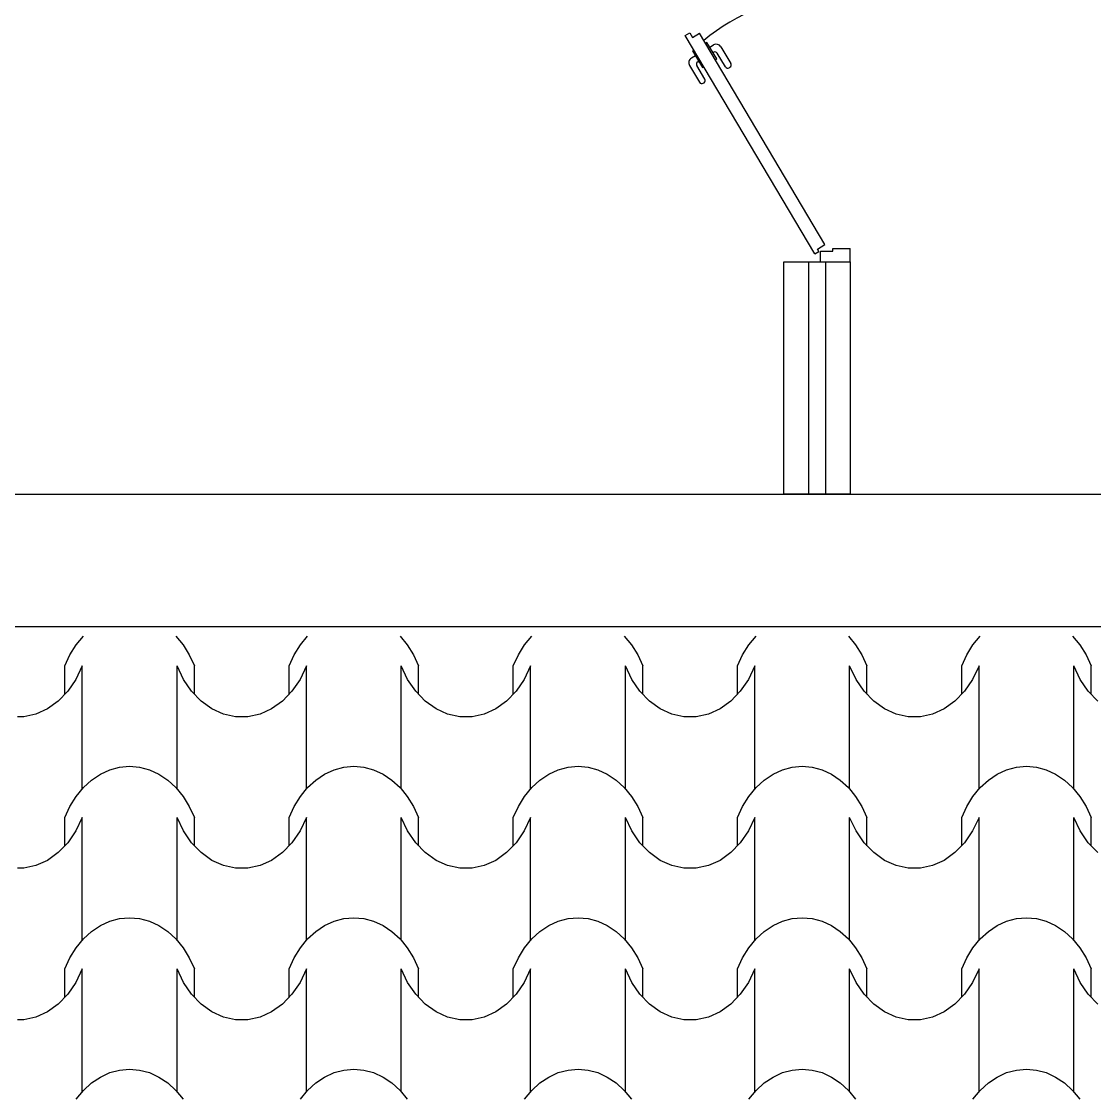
# Model space of a CAD drawing. Header units: millimetres. Extents: x 42452 to 2852333, y -419346 to 834876.
# Drawn here: x 2626331 to 2629564, y 672250 to 675486 of the extents above; entities that cross this region are included whole.
import ezdxf

# ---------------------------------------------------------------- set-up
doc = ezdxf.new("R2010")
doc.units = ezdxf.units.MM
doc.layers.add('memar', color=7, linetype='Continuous', lineweight=25)

msp = doc.modelspace()

# ---------------------------------------------------------------- linework, layer by layer
at = {"layer": 'memar', "color": 251, "lineweight": 25, "true_color": 0x636466}
for p, q in [((2628331.36159, 675443.16784), (2628345.08384, 675451.31974)), ((2628345.08384, 675451.31974), (2628353.23451, 675437.59955)), ((2628353.23451, 675437.59955), (2628373.81278, 675449.82437)), ((2628752.07912, 674813.08779), (2628373.81568, 675449.82609)), ((2628721.85412, 674785.85088), (2628331.3612, 675443.16761)), ((2628396.4256, 675422.50592), (2628391.70711, 675419.7028)), ((2628426.1212, 675372.51924), (2628396.4256, 675422.50592)), ((2628357.26061, 675399.23916), (2628353.2164, 675396.83661)), ((2628353.2164, 675396.83661), (2628382.912, 675346.84994)), ((2628405.11302, 675407.88236), (2628416.77117, 675414.80812)), ((2628416.95454, 675392.68589), (2628414.87478, 675391.45037)), ((2628452.34123, 675348.74234), (2628427.88998, 675389.90118)), ((2628438.64205, 675409.23871), (2628468.77969, 675358.50795)), ((2628344.0377, 675353.03706), (2628374.17534, 675302.3063)), ((2628361.90382, 675382.21305), (2628349.60711, 675374.90794)), ((2628390.6138, 675312.07191), (2628366.16255, 675353.23075)), ((2628368.94726, 675364.16619), (2628371.66558, 675365.78106)), ((2628421.43843, 675369.73735), (2628426.1212, 675372.51924)), ((2628382.912, 675346.84994), (2628386.95621, 675349.25248)), ((2628465.99499, 675347.57251), (2628463.27667, 675345.95764)), ((2628385.11078, 675299.5216), (2628387.8291, 675301.13647)), ((2628729.57634, 674799.71955), (2628752.07912, 674813.08779)), ((2628776.26858, 674793.46422), (2628776.26858, 674801.44352)), ((2628776.26858, 674801.44352), (2628827.81265, 674801.44352)), ((2628828.37878, 674761.54702), (2628828.37878, 674801.44352)), ((2628721.85412, 674785.85088), (2628733.65171, 674792.85948)), ((2628733.65171, 674792.85948), (2628729.57634, 674799.71955)), ((2628739.26844, 674761.54702), (2628739.26844, 674793.46422)), ((2628739.26844, 674761.54702), (2628739.26844, 674793.46422)), ((2628739.26844, 674793.46422), (2628776.26858, 674793.46422))]:
    msp.add_line(p, q, dxfattribs=at)
at = {"layer": 'memar', "color": 0, "lineweight": 25}
msp.add_line((2628628.184, 674761.54702), (2628828.37878, 674761.54702), dxfattribs=at)
at = {"layer": 'memar', "color": 7, "linetype": 'Continuous', "lineweight": 25}
for p, q in [((2626477.29969, 673576.98216), (2626496.035, 673607.20782)), ((2626496.035, 673607.20782), (2626517.85699, 673633.83559)), ((2626796.19801, 673633.83559), (2626818.02, 673607.20782)), ((2626818.02, 673607.20782), (2626836.75531, 673576.98216)), ((2627152.85919, 673576.98216), (2627171.59449, 673607.20782)), ((2627171.59449, 673607.20782), (2627193.41648, 673633.83559)), ((2627471.75751, 673633.83559), (2627493.5795, 673607.20782)), ((2627493.5795, 673607.20782), (2627512.31481, 673576.98216)), ((2627828.41868, 673576.98216), (2627847.15399, 673607.20782)), ((2627847.15399, 673607.20782), (2627868.97598, 673633.83559)), ((2628147.317, 673633.83559), (2628169.13899, 673607.20782)), ((2628169.13899, 673607.20782), (2628187.8743, 673576.98216)), ((2628503.97817, 673576.98216), (2628522.71348, 673607.20782)), ((2628522.71348, 673607.20782), (2628544.53547, 673633.83559)), ((2628822.8765, 673633.83559), (2628844.69848, 673607.20782)), ((2628844.69848, 673607.20782), (2628863.43379, 673576.98216)), ((2629179.53767, 673576.98216), (2629198.27298, 673607.20782)), ((2629198.27298, 673607.20782), (2629220.09497, 673633.83559)), ((2629498.43599, 673633.83559), (2629520.25798, 673607.20782)), ((2629520.25798, 673607.20782), (2629538.99329, 673576.98216)), ((2626462.01027, 673543.73813), (2626477.29969, 673576.98216)), ((2626836.75531, 673576.98216), (2626852.04473, 673543.73813)), ((2627137.56977, 673543.73813), (2627152.85919, 673576.98216)), ((2627512.31481, 673576.98216), (2627527.60422, 673543.73813)), ((2627813.12926, 673543.73813), (2627828.41868, 673576.98216)), ((2628187.8743, 673576.98216), (2628203.16372, 673543.73813)), ((2628488.68876, 673543.73813), (2628503.97817, 673576.98216)), ((2628863.43379, 673576.98216), (2628878.72321, 673543.73813)), ((2629164.24825, 673543.73813), (2629179.53767, 673576.98216)), ((2629538.99329, 673576.98216), (2629554.28271, 673543.73813)), ((2626462.01027, 673458.65413), (2626462.01027, 673543.73813)), ((2626514.26498, 673543.73813), (2626494.94582, 673503.22893)), ((2626514.26498, 673358.66444), (2626514.26498, 673543.73813)), ((2626799.79002, 673358.66444), (2626799.79002, 673543.73813)), ((2626819.10919, 673503.22893), (2626799.79002, 673543.73813)), ((2626852.04473, 673458.65413), (2626852.04473, 673543.73813)), ((2627137.56977, 673458.65413), (2627137.56977, 673543.73813)), ((2627189.82448, 673543.73813), (2627170.50531, 673503.22893)), ((2627189.82448, 673358.66444), (2627189.82448, 673543.73813)), ((2627475.34952, 673358.66444), (2627475.34952, 673543.73813)), ((2627494.66868, 673503.22893), (2627475.34952, 673543.73813)), ((2627527.60422, 673458.65413), (2627527.60422, 673543.73813)), ((2627813.12926, 673458.65413), (2627813.12926, 673543.73813)), ((2627865.38397, 673543.73813), (2627846.06481, 673503.22893)), ((2627865.38397, 673358.66444), (2627865.38397, 673543.73813)), ((2628150.90901, 673358.66444), (2628150.90901, 673543.73813)), ((2628170.22817, 673503.22893), (2628150.90901, 673543.73813)), ((2628203.16372, 673458.65413), (2628203.16372, 673543.73813)), ((2628488.68876, 673458.65413), (2628488.68876, 673543.73813)), ((2628540.94346, 673543.73813), (2628521.6243, 673503.22893)), ((2628540.94346, 673358.66444), (2628540.94346, 673543.73813)), ((2628826.4685, 673358.66444), (2628826.4685, 673543.73813)), ((2628845.78767, 673503.22893), (2628826.4685, 673543.73813)), ((2628878.72321, 673458.65413), (2628878.72321, 673543.73813)), ((2629164.24825, 673458.65413), (2629164.24825, 673543.73813)), ((2629216.50296, 673543.73813), (2629197.18379, 673503.22893)), ((2629216.50296, 673358.66444), (2629216.50296, 673543.73813)), ((2629502.028, 673358.66444), (2629502.028, 673543.73813)), ((2629521.34716, 673503.22893), (2629502.028, 673543.73813)), ((2629554.28271, 673458.65413), (2629554.28271, 673543.73813)), ((2626494.94582, 673503.22893), (2626470.52808, 673467.49899)), ((2626843.52692, 673467.49899), (2626819.10919, 673503.22893)), ((2627170.50531, 673503.22893), (2627146.08758, 673467.49899)), ((2627519.08641, 673467.49899), (2627494.66868, 673503.22893)), ((2627846.06481, 673503.22893), (2627821.64707, 673467.49899)), ((2628194.64591, 673467.49899), (2628170.22817, 673503.22893)), ((2628521.6243, 673503.22893), (2628497.20657, 673467.49899)), ((2628870.2054, 673467.49899), (2628845.78767, 673503.22893)), ((2629197.18379, 673503.22893), (2629172.76606, 673467.49899)), ((2629545.7649, 673467.49899), (2629521.34716, 673503.22893)), ((2626470.52808, 673467.49899), (2626441.72036, 673437.58517)), ((2626872.33465, 673437.58517), (2626843.52692, 673467.49899)), ((2627146.08758, 673467.49899), (2627117.27985, 673437.58517)), ((2627547.89414, 673437.58517), (2627519.08641, 673467.49899)), ((2627821.64707, 673467.49899), (2627792.83934, 673437.58517)), ((2628223.45364, 673437.58517), (2628194.64591, 673467.49899)), ((2628497.20657, 673467.49899), (2628468.39884, 673437.58517)), ((2628899.01313, 673437.58517), (2628870.2054, 673467.49899)), ((2629172.76606, 673467.49899), (2629143.95833, 673437.58517)), ((2629574.57262, 673437.58517), (2629545.7649, 673467.49899)), ((2626409.3586, 673414.35552), (2626374.38193, 673398.48415)), ((2626441.72036, 673437.58517), (2626409.3586, 673414.35552)), ((2626904.6964, 673414.35552), (2626872.33465, 673437.58517)), ((2626939.67308, 673398.48415), (2626904.6964, 673414.35552)), ((2627084.9181, 673414.35552), (2627049.94142, 673398.48415)), ((2627117.27985, 673437.58517), (2627084.9181, 673414.35552)), ((2627580.2559, 673414.35552), (2627547.89414, 673437.58517)), ((2627615.23257, 673398.48415), (2627580.2559, 673414.35552)), ((2627760.47759, 673414.35552), (2627725.50092, 673398.48415)), ((2627792.83934, 673437.58517), (2627760.47759, 673414.35552)), ((2628255.81539, 673414.35552), (2628223.45364, 673437.58517)), ((2628290.79206, 673398.48415), (2628255.81539, 673414.35552)), ((2628436.03708, 673414.35552), (2628401.06041, 673398.48415)), ((2628468.39884, 673437.58517), (2628436.03708, 673414.35552)), ((2628931.37488, 673414.35552), (2628899.01313, 673437.58517)), ((2628966.35156, 673398.48415), (2628931.37488, 673414.35552)), ((2629111.59658, 673414.35552), (2629076.6199, 673398.48415)), ((2629143.95833, 673437.58517), (2629111.59658, 673414.35552)), ((2626337.80532, 673390.43163), (2626319.24776, 673390.43163)), ((2626374.38193, 673398.48415), (2626337.80532, 673390.43163)), ((2626976.24968, 673390.43163), (2626939.67308, 673398.48415)), ((2626994.80725, 673390.43163), (2626976.24968, 673390.43163)), ((2627013.36481, 673390.43163), (2626994.80725, 673390.43163)), ((2627049.94142, 673398.48415), (2627013.36481, 673390.43163)), ((2627651.80918, 673390.43163), (2627615.23257, 673398.48415)), ((2627670.36674, 673390.43163), (2627651.80918, 673390.43163)), ((2627688.92431, 673390.43163), (2627670.36674, 673390.43163)), ((2627725.50092, 673398.48415), (2627688.92431, 673390.43163)), ((2628327.36867, 673390.43163), (2628290.79206, 673398.48415)), ((2628345.92624, 673390.43163), (2628327.36867, 673390.43163)), ((2628364.4838, 673390.43163), (2628345.92624, 673390.43163)), ((2628401.06041, 673398.48415), (2628364.4838, 673390.43163)), ((2629002.92817, 673390.43163), (2628966.35156, 673398.48415)), ((2629021.48573, 673390.43163), (2629002.92817, 673390.43163)), ((2629040.0433, 673390.43163), (2629021.48573, 673390.43163)), ((2629076.6199, 673398.48415), (2629040.0433, 673390.43163)), ((2626514.26498, 673173.59076), (2626514.26498, 673358.66444)), ((2626799.79002, 673173.59076), (2626799.79002, 673358.66444)), ((2627189.82448, 673173.59076), (2627189.82448, 673358.66444)), ((2627475.34952, 673173.59076), (2627475.34952, 673358.66444)), ((2627865.38397, 673173.59076), (2627865.38397, 673358.66444)), ((2628150.90901, 673173.59076), (2628150.90901, 673358.66444)), ((2628540.94346, 673173.59076), (2628540.94346, 673358.66444)), ((2628826.4685, 673173.59076), (2628826.4685, 673358.66444)), ((2629216.50296, 673173.59076), (2629216.50296, 673358.66444)), ((2629502.028, 673173.59076), (2629502.028, 673358.66444)), ((2626542.34727, 673200.00663), (2626569.0363, 673217.98582)), ((2626569.0363, 673217.98582), (2626597.41236, 673231.08014)), ((2626597.41236, 673231.08014), (2626626.93142, 673239.03852)), ((2626626.93142, 673239.03852), (2626657.0275, 673241.70837)), ((2626657.0275, 673241.70837), (2626687.12359, 673239.03852)), ((2626687.12359, 673239.03852), (2626716.64264, 673231.08014)), ((2626716.64264, 673231.08014), (2626745.01871, 673217.98582)), ((2626745.01871, 673217.98582), (2626771.70773, 673200.00663)), ((2627217.90677, 673200.00663), (2627244.59579, 673217.98582)), ((2627244.59579, 673217.98582), (2627272.97186, 673231.08014)), ((2627272.97186, 673231.08014), (2627302.49091, 673239.03852)), ((2627302.49091, 673239.03852), (2627332.587, 673241.70837)), ((2627332.587, 673241.70837), (2627362.68308, 673239.03852)), ((2627362.68308, 673239.03852), (2627392.20214, 673231.08014)), ((2627392.20214, 673231.08014), (2627420.5782, 673217.98582)), ((2627420.5782, 673217.98582), (2627447.26723, 673200.00663)), ((2627893.46626, 673200.00663), (2627920.15528, 673217.98582)), ((2627920.15528, 673217.98582), (2627948.53135, 673231.08014)), ((2627948.53135, 673231.08014), (2627978.05041, 673239.03852)), ((2627978.05041, 673239.03852), (2628008.14649, 673241.70837)), ((2628008.14649, 673241.70837), (2628038.24257, 673239.03852)), ((2628038.24257, 673239.03852), (2628067.76163, 673231.08014)), ((2628067.76163, 673231.08014), (2628096.13769, 673217.98582)), ((2628096.13769, 673217.98582), (2628122.82672, 673200.00663)), ((2628569.02575, 673200.00663), (2628595.71478, 673217.98582)), ((2628595.71478, 673217.98582), (2628624.09084, 673231.08014)), ((2628624.09084, 673231.08014), (2628653.6099, 673239.03852)), ((2628653.6099, 673239.03852), (2628683.70598, 673241.70837)), ((2628683.70598, 673241.70837), (2628713.80207, 673239.03852)), ((2628713.80207, 673239.03852), (2628743.32112, 673231.08014)), ((2628743.32112, 673231.08014), (2628771.69719, 673217.98582)), ((2628771.69719, 673217.98582), (2628798.38621, 673200.00663)), ((2629244.58525, 673200.00663), (2629271.27427, 673217.98582)), ((2629271.27427, 673217.98582), (2629299.65034, 673231.08014)), ((2629299.65034, 673231.08014), (2629329.16939, 673239.03852)), ((2629329.16939, 673239.03852), (2629359.26548, 673241.70837)), ((2629359.26548, 673241.70837), (2629389.36156, 673239.03852)), ((2629389.36156, 673239.03852), (2629418.88062, 673231.08014)), ((2629418.88062, 673231.08014), (2629447.25668, 673217.98582)), ((2629447.25668, 673217.98582), (2629473.94571, 673200.00663)), ((2626517.85699, 673177.48726), (2626542.34727, 673200.00663)), ((2626771.70773, 673200.00663), (2626796.19801, 673177.48726)), ((2627193.41648, 673177.48726), (2627217.90677, 673200.00663)), ((2627447.26723, 673200.00663), (2627471.75751, 673177.48726)), ((2627868.97598, 673177.48726), (2627893.46626, 673200.00663)), ((2628122.82672, 673200.00663), (2628147.317, 673177.48726)), ((2628544.53547, 673177.48726), (2628569.02575, 673200.00663)), ((2628798.38621, 673200.00663), (2628822.8765, 673177.48726)), ((2629220.09497, 673177.48726), (2629244.58525, 673200.00663)), ((2629473.94571, 673200.00663), (2629498.43599, 673177.48726)), ((2626477.29969, 673120.63382), (2626496.035, 673150.85948)), ((2626496.035, 673150.85948), (2626517.85699, 673177.48726)), ((2626796.19801, 673177.48726), (2626818.02, 673150.85948)), ((2626818.02, 673150.85948), (2626836.75531, 673120.63382)), ((2627152.85919, 673120.63382), (2627171.59449, 673150.85948)), ((2627171.59449, 673150.85948), (2627193.41648, 673177.48726)), ((2627471.75751, 673177.48726), (2627493.5795, 673150.85948)), ((2627493.5795, 673150.85948), (2627512.31481, 673120.63382)), ((2627828.41868, 673120.63382), (2627847.15399, 673150.85948)), ((2627847.15399, 673150.85948), (2627868.97598, 673177.48726)), ((2628147.317, 673177.48726), (2628169.13899, 673150.85948)), ((2628169.13899, 673150.85948), (2628187.8743, 673120.63382)), ((2628503.97817, 673120.63382), (2628522.71348, 673150.85948)), ((2628522.71348, 673150.85948), (2628544.53547, 673177.48726)), ((2628822.8765, 673177.48726), (2628844.69848, 673150.85948)), ((2628844.69848, 673150.85948), (2628863.43379, 673120.63382)), ((2629179.53767, 673120.63382), (2629198.27298, 673150.85948)), ((2629198.27298, 673150.85948), (2629220.09497, 673177.48726)), ((2629498.43599, 673177.48726), (2629520.25798, 673150.85948)), ((2629520.25798, 673150.85948), (2629538.99329, 673120.63382)), ((2626462.01027, 673087.38979), (2626477.29969, 673120.63382)), ((2626836.75531, 673120.63382), (2626852.04473, 673087.38979)), ((2627137.56977, 673087.38979), (2627152.85919, 673120.63382)), ((2627512.31481, 673120.63382), (2627527.60422, 673087.38979)), ((2627813.12926, 673087.38979), (2627828.41868, 673120.63382)), ((2628187.8743, 673120.63382), (2628203.16372, 673087.38979)), ((2628488.68876, 673087.38979), (2628503.97817, 673120.63382)), ((2628863.43379, 673120.63382), (2628878.72321, 673087.38979)), ((2629164.24825, 673087.38979), (2629179.53767, 673120.63382)), ((2629538.99329, 673120.63382), (2629554.28271, 673087.38979)), ((2626462.01027, 673002.3058), (2626462.01027, 673087.38979)), ((2626514.26498, 673087.38979), (2626494.94582, 673046.88059)), ((2626514.26498, 672902.31611), (2626514.26498, 673087.38979)), ((2626799.79002, 672902.31611), (2626799.79002, 673087.38979)), ((2626819.10919, 673046.88059), (2626799.79002, 673087.38979)), ((2626852.04473, 673002.3058), (2626852.04473, 673087.38979)), ((2627137.56977, 673002.3058), (2627137.56977, 673087.38979)), ((2627189.82448, 673087.38979), (2627170.50531, 673046.88059)), ((2627189.82448, 672902.31611), (2627189.82448, 673087.38979)), ((2627475.34952, 672902.31611), (2627475.34952, 673087.38979)), ((2627494.66868, 673046.88059), (2627475.34952, 673087.38979)), ((2627527.60422, 673002.3058), (2627527.60422, 673087.38979)), ((2627813.12926, 673002.3058), (2627813.12926, 673087.38979)), ((2627865.38397, 673087.38979), (2627846.06481, 673046.88059)), ((2627865.38397, 672902.31611), (2627865.38397, 673087.38979)), ((2628150.90901, 672902.31611), (2628150.90901, 673087.38979)), ((2628170.22817, 673046.88059), (2628150.90901, 673087.38979)), ((2628203.16372, 673002.3058), (2628203.16372, 673087.38979)), ((2628488.68876, 673002.3058), (2628488.68876, 673087.38979)), ((2628540.94346, 673087.38979), (2628521.6243, 673046.88059)), ((2628540.94346, 672902.31611), (2628540.94346, 673087.38979)), ((2628826.4685, 672902.31611), (2628826.4685, 673087.38979)), ((2628845.78767, 673046.88059), (2628826.4685, 673087.38979)), ((2628878.72321, 673002.3058), (2628878.72321, 673087.38979)), ((2629164.24825, 673002.3058), (2629164.24825, 673087.38979)), ((2629216.50296, 673087.38979), (2629197.18379, 673046.88059)), ((2629216.50296, 672902.31611), (2629216.50296, 673087.38979)), ((2629502.028, 672902.31611), (2629502.028, 673087.38979)), ((2629521.34716, 673046.88059), (2629502.028, 673087.38979)), ((2629554.28271, 673002.3058), (2629554.28271, 673087.38979)), ((2626494.94582, 673046.88059), (2626470.52808, 673011.15066)), ((2626843.52692, 673011.15066), (2626819.10919, 673046.88059)), ((2627170.50531, 673046.88059), (2627146.08758, 673011.15066)), ((2627519.08641, 673011.15066), (2627494.66868, 673046.88059)), ((2627846.06481, 673046.88059), (2627821.64707, 673011.15066)), ((2628194.64591, 673011.15066), (2628170.22817, 673046.88059)), ((2628521.6243, 673046.88059), (2628497.20657, 673011.15066)), ((2628870.2054, 673011.15066), (2628845.78767, 673046.88059)), ((2629197.18379, 673046.88059), (2629172.76606, 673011.15066)), ((2629545.7649, 673011.15066), (2629521.34716, 673046.88059)), ((2626470.52808, 673011.15066), (2626441.72036, 672981.23683)), ((2626872.33465, 672981.23683), (2626843.52692, 673011.15066)), ((2627146.08758, 673011.15066), (2627117.27985, 672981.23683)), ((2627547.89414, 672981.23683), (2627519.08641, 673011.15066)), ((2627821.64707, 673011.15066), (2627792.83934, 672981.23683)), ((2628223.45364, 672981.23683), (2628194.64591, 673011.15066)), ((2628497.20657, 673011.15066), (2628468.39884, 672981.23683)), ((2628899.01313, 672981.23683), (2628870.2054, 673011.15066)), ((2629172.76606, 673011.15066), (2629143.95833, 672981.23683)), ((2629574.57262, 672981.23683), (2629545.7649, 673011.15066)), ((2626409.3586, 672958.00718), (2626374.38193, 672942.13581)), ((2626441.72036, 672981.23683), (2626409.3586, 672958.00718)), ((2626904.6964, 672958.00718), (2626872.33465, 672981.23683)), ((2626939.67308, 672942.13581), (2626904.6964, 672958.00718)), ((2627084.9181, 672958.00718), (2627049.94142, 672942.13581)), ((2627117.27985, 672981.23683), (2627084.9181, 672958.00718)), ((2627580.2559, 672958.00718), (2627547.89414, 672981.23683)), ((2627615.23257, 672942.13581), (2627580.2559, 672958.00718)), ((2627760.47759, 672958.00718), (2627725.50092, 672942.13581)), ((2627792.83934, 672981.23683), (2627760.47759, 672958.00718)), ((2628255.81539, 672958.00718), (2628223.45364, 672981.23683)), ((2628290.79206, 672942.13581), (2628255.81539, 672958.00718)), ((2628436.03708, 672958.00718), (2628401.06041, 672942.13581)), ((2628468.39884, 672981.23683), (2628436.03708, 672958.00718)), ((2628931.37488, 672958.00718), (2628899.01313, 672981.23683)), ((2628966.35156, 672942.13581), (2628931.37488, 672958.00718)), ((2629111.59658, 672958.00718), (2629076.6199, 672942.13581)), ((2629143.95833, 672981.23683), (2629111.59658, 672958.00718)), ((2626337.80532, 672934.08329), (2626319.24776, 672934.08329)), ((2626374.38193, 672942.13581), (2626337.80532, 672934.08329)), ((2626976.24968, 672934.08329), (2626939.67308, 672942.13581)), ((2626994.80725, 672934.08329), (2626976.24968, 672934.08329)), ((2627013.36481, 672934.08329), (2626994.80725, 672934.08329)), ((2627049.94142, 672942.13581), (2627013.36481, 672934.08329)), ((2627651.80918, 672934.08329), (2627615.23257, 672942.13581)), ((2627670.36674, 672934.08329), (2627651.80918, 672934.08329)), ((2627688.92431, 672934.08329), (2627670.36674, 672934.08329)), ((2627725.50092, 672942.13581), (2627688.92431, 672934.08329)), ((2628327.36867, 672934.08329), (2628290.79206, 672942.13581)), ((2628345.92624, 672934.08329), (2628327.36867, 672934.08329)), ((2628364.4838, 672934.08329), (2628345.92624, 672934.08329)), ((2628401.06041, 672942.13581), (2628364.4838, 672934.08329)), ((2629002.92817, 672934.08329), (2628966.35156, 672942.13581)), ((2629021.48573, 672934.08329), (2629002.92817, 672934.08329)), ((2629040.0433, 672934.08329), (2629021.48573, 672934.08329)), ((2629076.6199, 672942.13581), (2629040.0433, 672934.08329)), ((2626514.26498, 672717.24242), (2626514.26498, 672902.31611)), ((2626799.79002, 672717.24242), (2626799.79002, 672902.31611)), ((2627189.82448, 672717.24242), (2627189.82448, 672902.31611)), ((2627475.34952, 672717.24242), (2627475.34952, 672902.31611)), ((2627865.38397, 672717.24242), (2627865.38397, 672902.31611)), ((2628150.90901, 672717.24242), (2628150.90901, 672902.31611)), ((2628540.94346, 672717.24242), (2628540.94346, 672902.31611)), ((2628826.4685, 672717.24242), (2628826.4685, 672902.31611)), ((2629216.50296, 672717.24242), (2629216.50296, 672902.31611)), ((2629502.028, 672717.24242), (2629502.028, 672902.31611)), ((2626569.0363, 672761.63749), (2626597.41236, 672774.7318)), ((2626597.41236, 672774.7318), (2626626.93142, 672782.69018)), ((2626626.93142, 672782.69018), (2626657.0275, 672785.36003)), ((2626657.0275, 672785.36003), (2626687.12359, 672782.69018)), ((2626687.12359, 672782.69018), (2626716.64264, 672774.7318)), ((2626716.64264, 672774.7318), (2626745.01871, 672761.63749)), ((2627244.59579, 672761.63749), (2627272.97186, 672774.7318)), ((2627272.97186, 672774.7318), (2627302.49091, 672782.69018)), ((2627302.49091, 672782.69018), (2627332.587, 672785.36003)), ((2627332.587, 672785.36003), (2627362.68308, 672782.69018)), ((2627362.68308, 672782.69018), (2627392.20214, 672774.7318)), ((2627392.20214, 672774.7318), (2627420.5782, 672761.63749)), ((2627920.15528, 672761.63749), (2627948.53135, 672774.7318)), ((2627948.53135, 672774.7318), (2627978.05041, 672782.69018)), ((2627978.05041, 672782.69018), (2628008.14649, 672785.36003)), ((2628008.14649, 672785.36003), (2628038.24257, 672782.69018)), ((2628038.24257, 672782.69018), (2628067.76163, 672774.7318)), ((2628067.76163, 672774.7318), (2628096.13769, 672761.63749)), ((2628595.71478, 672761.63749), (2628624.09084, 672774.7318)), ((2628624.09084, 672774.7318), (2628653.6099, 672782.69018)), ((2628653.6099, 672782.69018), (2628683.70598, 672785.36003)), ((2628683.70598, 672785.36003), (2628713.80207, 672782.69018)), ((2628713.80207, 672782.69018), (2628743.32112, 672774.7318)), ((2628743.32112, 672774.7318), (2628771.69719, 672761.63749)), ((2629271.27427, 672761.63749), (2629299.65034, 672774.7318)), ((2629299.65034, 672774.7318), (2629329.16939, 672782.69018)), ((2629329.16939, 672782.69018), (2629359.26548, 672785.36003)), ((2629359.26548, 672785.36003), (2629389.36156, 672782.69018)), ((2629389.36156, 672782.69018), (2629418.88062, 672774.7318)), ((2629418.88062, 672774.7318), (2629447.25668, 672761.63749)), ((2626517.85699, 672721.13892), (2626542.34727, 672743.65829)), ((2626542.34727, 672743.65829), (2626569.0363, 672761.63749)), ((2626745.01871, 672761.63749), (2626771.70773, 672743.65829)), ((2626771.70773, 672743.65829), (2626796.19801, 672721.13892)), ((2627193.41648, 672721.13892), (2627217.90677, 672743.65829)), ((2627217.90677, 672743.65829), (2627244.59579, 672761.63749)), ((2627420.5782, 672761.63749), (2627447.26723, 672743.65829)), ((2627447.26723, 672743.65829), (2627471.75751, 672721.13892)), ((2627868.97598, 672721.13892), (2627893.46626, 672743.65829)), ((2627893.46626, 672743.65829), (2627920.15528, 672761.63749)), ((2628096.13769, 672761.63749), (2628122.82672, 672743.65829)), ((2628122.82672, 672743.65829), (2628147.317, 672721.13892)), ((2628544.53547, 672721.13892), (2628569.02575, 672743.65829)), ((2628569.02575, 672743.65829), (2628595.71478, 672761.63749)), ((2628771.69719, 672761.63749), (2628798.38621, 672743.65829)), ((2628798.38621, 672743.65829), (2628822.8765, 672721.13892)), ((2629220.09497, 672721.13892), (2629244.58525, 672743.65829)), ((2629244.58525, 672743.65829), (2629271.27427, 672761.63749)), ((2629447.25668, 672761.63749), (2629473.94571, 672743.65829)), ((2629473.94571, 672743.65829), (2629498.43599, 672721.13892)), ((2626496.035, 672694.51114), (2626517.85699, 672721.13892)), ((2626796.19801, 672721.13892), (2626818.02, 672694.51114)), ((2627171.59449, 672694.51114), (2627193.41648, 672721.13892)), ((2627471.75751, 672721.13892), (2627493.5795, 672694.51114)), ((2627847.15399, 672694.51114), (2627868.97598, 672721.13892)), ((2628147.317, 672721.13892), (2628169.13899, 672694.51114)), ((2628522.71348, 672694.51114), (2628544.53547, 672721.13892)), ((2628822.8765, 672721.13892), (2628844.69848, 672694.51114)), ((2629198.27298, 672694.51114), (2629220.09497, 672721.13892)), ((2629498.43599, 672721.13892), (2629520.25798, 672694.51114)), ((2626477.29969, 672664.28548), (2626496.035, 672694.51114)), ((2626818.02, 672694.51114), (2626836.75531, 672664.28548)), ((2627152.85919, 672664.28548), (2627171.59449, 672694.51114)), ((2627493.5795, 672694.51114), (2627512.31481, 672664.28548)), ((2627828.41868, 672664.28548), (2627847.15399, 672694.51114)), ((2628169.13899, 672694.51114), (2628187.8743, 672664.28548)), ((2628503.97817, 672664.28548), (2628522.71348, 672694.51114)), ((2628844.69848, 672694.51114), (2628863.43379, 672664.28548)), ((2629179.53767, 672664.28548), (2629198.27298, 672694.51114)), ((2629520.25798, 672694.51114), (2629538.99329, 672664.28548)), ((2626462.01027, 672631.04146), (2626477.29969, 672664.28548)), ((2626836.75531, 672664.28548), (2626852.04473, 672631.04146)), ((2627137.56977, 672631.04146), (2627152.85919, 672664.28548)), ((2627512.31481, 672664.28548), (2627527.60422, 672631.04146)), ((2627813.12926, 672631.04146), (2627828.41868, 672664.28548)), ((2628187.8743, 672664.28548), (2628203.16372, 672631.04146)), ((2628488.68876, 672631.04146), (2628503.97817, 672664.28548)), ((2628863.43379, 672664.28548), (2628878.72321, 672631.04146)), ((2629164.24825, 672631.04146), (2629179.53767, 672664.28548)), ((2629538.99329, 672664.28548), (2629554.28271, 672631.04146)), ((2626462.01027, 672545.95746), (2626462.01027, 672631.04146)), ((2626514.26498, 672631.04146), (2626494.94582, 672590.53225)), ((2626514.26498, 672445.96777), (2626514.26498, 672631.04146)), ((2626799.79002, 672445.96777), (2626799.79002, 672631.04146)), ((2626819.10919, 672590.53225), (2626799.79002, 672631.04146)), ((2626852.04473, 672545.95746), (2626852.04473, 672631.04146)), ((2627137.56977, 672545.95746), (2627137.56977, 672631.04146)), ((2627189.82448, 672631.04146), (2627170.50531, 672590.53225)), ((2627189.82448, 672445.96777), (2627189.82448, 672631.04146)), ((2627475.34952, 672445.96777), (2627475.34952, 672631.04146)), ((2627494.66868, 672590.53225), (2627475.34952, 672631.04146)), ((2627527.60422, 672545.95746), (2627527.60422, 672631.04146)), ((2627813.12926, 672545.95746), (2627813.12926, 672631.04146)), ((2627865.38397, 672631.04146), (2627846.06481, 672590.53225)), ((2627865.38397, 672445.96777), (2627865.38397, 672631.04146)), ((2628150.90901, 672445.96777), (2628150.90901, 672631.04146)), ((2628170.22817, 672590.53225), (2628150.90901, 672631.04146)), ((2628203.16372, 672545.95746), (2628203.16372, 672631.04146)), ((2628488.68876, 672545.95746), (2628488.68876, 672631.04146)), ((2628540.94346, 672631.04146), (2628521.6243, 672590.53225)), ((2628540.94346, 672445.96777), (2628540.94346, 672631.04146)), ((2628826.4685, 672445.96777), (2628826.4685, 672631.04146)), ((2628845.78767, 672590.53225), (2628826.4685, 672631.04146)), ((2628878.72321, 672545.95746), (2628878.72321, 672631.04146)), ((2629164.24825, 672545.95746), (2629164.24825, 672631.04146)), ((2629216.50296, 672631.04146), (2629197.18379, 672590.53225)), ((2629216.50296, 672445.96777), (2629216.50296, 672631.04146)), ((2629502.028, 672445.96777), (2629502.028, 672631.04146)), ((2629521.34716, 672590.53225), (2629502.028, 672631.04146)), ((2629554.28271, 672545.95746), (2629554.28271, 672631.04146)), ((2626494.94582, 672590.53225), (2626470.52808, 672554.80232)), ((2626843.52692, 672554.80232), (2626819.10919, 672590.53225)), ((2627170.50531, 672590.53225), (2627146.08758, 672554.80232)), ((2627519.08641, 672554.80232), (2627494.66868, 672590.53225)), ((2627846.06481, 672590.53225), (2627821.64707, 672554.80232)), ((2628194.64591, 672554.80232), (2628170.22817, 672590.53225)), ((2628521.6243, 672590.53225), (2628497.20657, 672554.80232)), ((2628870.2054, 672554.80232), (2628845.78767, 672590.53225)), ((2629197.18379, 672590.53225), (2629172.76606, 672554.80232)), ((2629545.7649, 672554.80232), (2629521.34716, 672590.53225)), ((2626470.52808, 672554.80232), (2626441.72036, 672524.88849)), ((2626872.33465, 672524.88849), (2626843.52692, 672554.80232)), ((2627146.08758, 672554.80232), (2627117.27985, 672524.88849)), ((2627547.89414, 672524.88849), (2627519.08641, 672554.80232)), ((2627821.64707, 672554.80232), (2627792.83934, 672524.88849)), ((2628223.45364, 672524.88849), (2628194.64591, 672554.80232)), ((2628497.20657, 672554.80232), (2628468.39884, 672524.88849)), ((2628899.01313, 672524.88849), (2628870.2054, 672554.80232)), ((2629172.76606, 672554.80232), (2629143.95833, 672524.88849)), ((2629574.57262, 672524.88849), (2629545.7649, 672554.80232)), ((2626441.72036, 672524.88849), (2626409.3586, 672501.65885)), ((2626904.6964, 672501.65885), (2626872.33465, 672524.88849)), ((2627117.27985, 672524.88849), (2627084.9181, 672501.65885)), ((2627580.2559, 672501.65885), (2627547.89414, 672524.88849)), ((2627792.83934, 672524.88849), (2627760.47759, 672501.65885)), ((2628255.81539, 672501.65885), (2628223.45364, 672524.88849)), ((2628468.39884, 672524.88849), (2628436.03708, 672501.65885)), ((2628931.37488, 672501.65885), (2628899.01313, 672524.88849)), ((2629143.95833, 672524.88849), (2629111.59658, 672501.65885)), ((2626337.80532, 672477.73495), (2626319.24776, 672477.73495)), ((2626374.38193, 672485.78748), (2626337.80532, 672477.73495)), ((2626409.3586, 672501.65885), (2626374.38193, 672485.78748)), ((2626939.67308, 672485.78748), (2626904.6964, 672501.65885)), ((2626976.24968, 672477.73495), (2626939.67308, 672485.78748)), ((2626994.80725, 672477.73495), (2626976.24968, 672477.73495)), ((2627013.36481, 672477.73495), (2626994.80725, 672477.73495)), ((2627049.94142, 672485.78748), (2627013.36481, 672477.73495)), ((2627084.9181, 672501.65885), (2627049.94142, 672485.78748)), ((2627615.23257, 672485.78748), (2627580.2559, 672501.65885)), ((2627651.80918, 672477.73495), (2627615.23257, 672485.78748)), ((2627670.36674, 672477.73495), (2627651.80918, 672477.73495)), ((2627688.92431, 672477.73495), (2627670.36674, 672477.73495)), ((2627725.50092, 672485.78748), (2627688.92431, 672477.73495)), ((2627760.47759, 672501.65885), (2627725.50092, 672485.78748)), ((2628290.79206, 672485.78748), (2628255.81539, 672501.65885)), ((2628327.36867, 672477.73495), (2628290.79206, 672485.78748)), ((2628345.92624, 672477.73495), (2628327.36867, 672477.73495)), ((2628364.4838, 672477.73495), (2628345.92624, 672477.73495)), ((2628401.06041, 672485.78748), (2628364.4838, 672477.73495)), ((2628436.03708, 672501.65885), (2628401.06041, 672485.78748)), ((2628966.35156, 672485.78748), (2628931.37488, 672501.65885)), ((2629002.92817, 672477.73495), (2628966.35156, 672485.78748)), ((2629021.48573, 672477.73495), (2629002.92817, 672477.73495)), ((2629040.0433, 672477.73495), (2629021.48573, 672477.73495)), ((2629076.6199, 672485.78748), (2629040.0433, 672477.73495)), ((2629111.59658, 672501.65885), (2629076.6199, 672485.78748)), ((2626514.26498, 672260.89408), (2626514.26498, 672445.96777)), ((2626799.79002, 672260.89408), (2626799.79002, 672445.96777)), ((2627189.82448, 672260.89408), (2627189.82448, 672445.96777)), ((2627475.34952, 672260.89408), (2627475.34952, 672445.96777)), ((2627865.38397, 672260.89408), (2627865.38397, 672445.96777)), ((2628150.90901, 672260.89408), (2628150.90901, 672445.96777)), ((2628540.94346, 672260.89408), (2628540.94346, 672445.96777)), ((2628826.4685, 672260.89408), (2628826.4685, 672445.96777)), ((2629216.50296, 672260.89408), (2629216.50296, 672445.96777)), ((2629502.028, 672260.89408), (2629502.028, 672445.96777)), ((2626569.0363, 672305.28915), (2626597.41236, 672318.38346)), ((2626597.41236, 672318.38346), (2626626.93142, 672326.34184)), ((2626626.93142, 672326.34184), (2626657.0275, 672329.0117)), ((2626657.0275, 672329.0117), (2626687.12359, 672326.34184)), ((2626687.12359, 672326.34184), (2626716.64264, 672318.38346)), ((2626716.64264, 672318.38346), (2626745.01871, 672305.28915)), ((2627244.59579, 672305.28915), (2627272.97186, 672318.38346)), ((2627272.97186, 672318.38346), (2627302.49091, 672326.34184)), ((2627302.49091, 672326.34184), (2627332.587, 672329.0117)), ((2627332.587, 672329.0117), (2627362.68308, 672326.34184)), ((2627362.68308, 672326.34184), (2627392.20214, 672318.38346)), ((2627392.20214, 672318.38346), (2627420.5782, 672305.28915)), ((2627920.15528, 672305.28915), (2627948.53135, 672318.38346)), ((2627948.53135, 672318.38346), (2627978.05041, 672326.34184)), ((2627978.05041, 672326.34184), (2628008.14649, 672329.0117)), ((2628008.14649, 672329.0117), (2628038.24257, 672326.34184)), ((2628038.24257, 672326.34184), (2628067.76163, 672318.38346)), ((2628067.76163, 672318.38346), (2628096.13769, 672305.28915)), ((2628595.71478, 672305.28915), (2628624.09084, 672318.38346)), ((2628624.09084, 672318.38346), (2628653.6099, 672326.34184)), ((2628653.6099, 672326.34184), (2628683.70598, 672329.0117)), ((2628683.70598, 672329.0117), (2628713.80207, 672326.34184)), ((2628713.80207, 672326.34184), (2628743.32112, 672318.38346)), ((2628743.32112, 672318.38346), (2628771.69719, 672305.28915)), ((2629271.27427, 672305.28915), (2629299.65034, 672318.38346)), ((2629299.65034, 672318.38346), (2629329.16939, 672326.34184)), ((2629329.16939, 672326.34184), (2629359.26548, 672329.0117)), ((2629359.26548, 672329.0117), (2629389.36156, 672326.34184)), ((2629389.36156, 672326.34184), (2629418.88062, 672318.38346)), ((2629418.88062, 672318.38346), (2629447.25668, 672305.28915)), ((2626517.85699, 672264.79058), (2626542.34727, 672287.30995)), ((2626542.34727, 672287.30995), (2626569.0363, 672305.28915)), ((2626745.01871, 672305.28915), (2626771.70773, 672287.30995)), ((2626771.70773, 672287.30995), (2626796.19801, 672264.79058)), ((2627193.41648, 672264.79058), (2627217.90677, 672287.30995)), ((2627217.90677, 672287.30995), (2627244.59579, 672305.28915)), ((2627420.5782, 672305.28915), (2627447.26723, 672287.30995)), ((2627447.26723, 672287.30995), (2627471.75751, 672264.79058)), ((2627868.97598, 672264.79058), (2627893.46626, 672287.30995)), ((2627893.46626, 672287.30995), (2627920.15528, 672305.28915)), ((2628096.13769, 672305.28915), (2628122.82672, 672287.30995)), ((2628122.82672, 672287.30995), (2628147.317, 672264.79058)), ((2628544.53547, 672264.79058), (2628569.02575, 672287.30995)), ((2628569.02575, 672287.30995), (2628595.71478, 672305.28915)), ((2628771.69719, 672305.28915), (2628798.38621, 672287.30995)), ((2628798.38621, 672287.30995), (2628822.8765, 672264.79058)), ((2629220.09497, 672264.79058), (2629244.58525, 672287.30995)), ((2629244.58525, 672287.30995), (2629271.27427, 672305.28915)), ((2629447.25668, 672305.28915), (2629473.94571, 672287.30995)), ((2629473.94571, 672287.30995), (2629498.43599, 672264.79058)), ((2626496.035, 672238.16281), (2626517.85699, 672264.79058)), ((2626796.19801, 672264.79058), (2626818.02, 672238.16281)), ((2627171.59449, 672238.16281), (2627193.41648, 672264.79058)), ((2627471.75751, 672264.79058), (2627493.5795, 672238.16281)), ((2627847.15399, 672238.16281), (2627868.97598, 672264.79058)), ((2628147.317, 672264.79058), (2628169.13899, 672238.16281)), ((2628522.71348, 672238.16281), (2628544.53547, 672264.79058)), ((2628822.8765, 672264.79058), (2628844.69848, 672238.16281)), ((2629198.27298, 672238.16281), (2629220.09497, 672264.79058)), ((2629498.43599, 672264.79058), (2629520.25798, 672238.16281))]:
    msp.add_line(p, q, dxfattribs=at)
at = {"layer": 'memar', "color": 0, "lineweight": 25}
msp.add_lwpolyline([(2628828.37878, 674761.54702), (2628828.37878, 674061.54702), (2628628.37878, 674061.54702), (2628628.37878, 674761.54702)], dxfattribs=at)
at = {"layer": 'memar', "color": 146, "lineweight": 25, "true_color": 0x105689}
msp.add_lwpolyline([(2628753.37878, 674061.54702), (2628703.37878, 674061.54702), (2628703.37878, 674761.54703), (2628753.37878, 674761.54703)], close=True, dxfattribs=at)
at = {"layer": 'memar', "color": 0, "lineweight": 25}
msp.add_lwpolyline([(2630976.13986, 673661.54702), (2625524.37997, 673661.54702), (2625524.37997, 674061.54702), (2630976.13986, 674061.54702)], close=True, dxfattribs=at)
at = {"layer": 'memar', "color": 251, "lineweight": 25, "true_color": 0x636466}
for centre, radius, start, end in [((2628763.83111, 674983.16101), 582.83404, 92.41535988, 130.28990543), ((2628424.92191, 675401.08797), 15.9586, 30.71329223, 120.71329223), ((2628421.0299, 675385.82582), 7.9793, 30.71329223, 120.71329223), ((2628357.75784, 675361.18779), 15.9586, 120.71329223, 210.71329223), ((2628373.02263, 675357.30612), 7.9793, 120.71329223, 210.71329223), ((2628461.91962, 675354.43258), 7.9793, 300.71329223, 30.71329223), ((2628459.2013, 675352.81771), 7.9793, 210.71329223, 300.71329223), ((2628381.03541, 675306.38167), 7.9793, 210.71329223, 300.71329223), ((2628383.75373, 675307.99654), 7.9793, 300.71329223, 30.71329223)]:
    msp.add_arc(centre, radius, start, end, dxfattribs=at)

doc.saveas('drawing.dxf')
